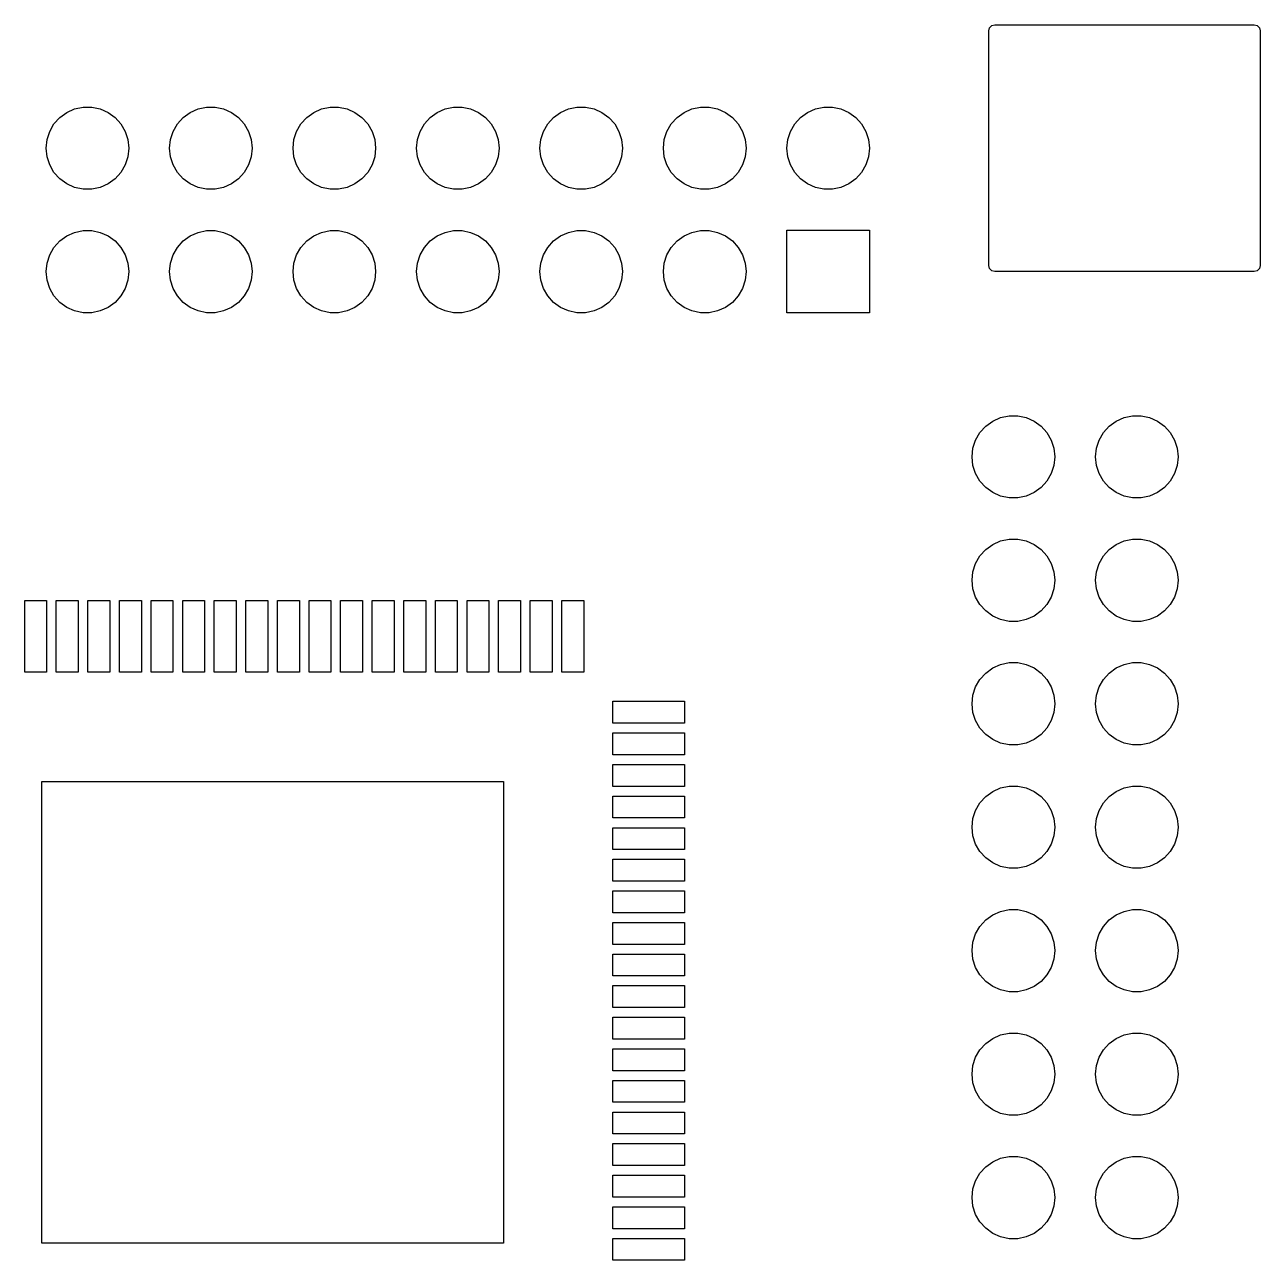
# Model space of a CAD drawing. Extents: x 6.5 to 8.1, y -3.85 to -2.25.
# Drawn here: x 7.099 to 8.1, y -3.251 to -2.25 of the extents above; entities that cross this region are included whole.
import ezdxf

# ---------------------------------------------------------------- set-up
doc = ezdxf.new("R2010")
doc.units = 0
doc.header["$MEASUREMENT"] = 0
doc.layers.add('BLACK', color=7, linetype='CONTINUOUS')

msp = doc.modelspace()

# ---------------------------------------------------------------- linework, layer by layer
at = {"layer": 'BLACK', "linetype": 'CONTINUOUS'}
for p, q in [((7.88065, -2.25244), (7.88244, -2.25065)), ((7.88244, -2.25065), (7.88488, -2.25)), ((7.88488, -2.25), (8.09512, -2.25)), ((8.09512, -2.25), (8.09756, -2.25065)), ((8.09756, -2.25065), (8.09935, -2.25244)), ((7.88, -2.25488), (7.88065, -2.25244)), ((7.88, -2.44512), (7.88, -2.25488)), ((8.09935, -2.25244), (8.1, -2.25488)), ((8.1, -2.25488), (8.1, -2.44512)), ((7.12761, -2.32513), (7.13327, -2.32102)), ((7.13327, -2.32102), (7.13966, -2.31817)), ((7.13966, -2.31817), (7.1465, -2.31672)), ((7.1465, -2.31672), (7.1535, -2.31672)), ((7.1535, -2.31672), (7.16034, -2.31817)), ((7.16034, -2.31817), (7.16673, -2.32102)), ((7.16673, -2.32102), (7.17239, -2.32513)), ((7.22761, -2.32513), (7.23327, -2.32102)), ((7.23327, -2.32102), (7.23966, -2.31817)), ((7.23966, -2.31817), (7.2465, -2.31672)), ((7.2465, -2.31672), (7.2535, -2.31672)), ((7.2535, -2.31672), (7.26034, -2.31817)), ((7.26034, -2.31817), (7.26673, -2.32102)), ((7.26673, -2.32102), (7.27239, -2.32513)), ((7.32761, -2.32513), (7.33327, -2.32102)), ((7.33327, -2.32102), (7.33966, -2.31817)), ((7.33966, -2.31817), (7.3465, -2.31672)), ((7.3465, -2.31672), (7.3535, -2.31672)), ((7.3535, -2.31672), (7.36034, -2.31817)), ((7.36034, -2.31817), (7.36673, -2.32102)), ((7.36673, -2.32102), (7.37239, -2.32513)), ((7.42761, -2.32513), (7.43327, -2.32102)), ((7.43327, -2.32102), (7.43966, -2.31817)), ((7.43966, -2.31817), (7.4465, -2.31672)), ((7.4465, -2.31672), (7.4535, -2.31672)), ((7.4535, -2.31672), (7.46034, -2.31817)), ((7.46034, -2.31817), (7.46673, -2.32102)), ((7.46673, -2.32102), (7.47239, -2.32513)), ((7.52761, -2.32513), (7.53327, -2.32102)), ((7.53327, -2.32102), (7.53966, -2.31817)), ((7.53966, -2.31817), (7.5465, -2.31672)), ((7.5465, -2.31672), (7.5535, -2.31672)), ((7.5535, -2.31672), (7.56034, -2.31817)), ((7.56034, -2.31817), (7.56673, -2.32102)), ((7.56673, -2.32102), (7.57239, -2.32513)), ((7.62761, -2.32513), (7.63327, -2.32102)), ((7.63327, -2.32102), (7.63966, -2.31817)), ((7.63966, -2.31817), (7.6465, -2.31672)), ((7.6465, -2.31672), (7.6535, -2.31672)), ((7.6535, -2.31672), (7.66034, -2.31817)), ((7.66034, -2.31817), (7.66673, -2.32102)), ((7.66673, -2.32102), (7.67239, -2.32513)), ((7.72761, -2.32513), (7.73327, -2.32102)), ((7.73327, -2.32102), (7.73966, -2.31817)), ((7.73966, -2.31817), (7.7465, -2.31672)), ((7.7465, -2.31672), (7.7535, -2.31672)), ((7.7535, -2.31672), (7.76034, -2.31817)), ((7.76034, -2.31817), (7.76673, -2.32102)), ((7.76673, -2.32102), (7.77239, -2.32513)), ((7.11943, -2.33639), (7.12293, -2.33033)), ((7.12293, -2.33033), (7.12761, -2.32513)), ((7.17239, -2.32513), (7.17707, -2.33033)), ((7.17707, -2.33033), (7.18057, -2.33639)), ((7.21943, -2.33639), (7.22293, -2.33033)), ((7.22293, -2.33033), (7.22761, -2.32513)), ((7.27239, -2.32513), (7.27707, -2.33033)), ((7.27707, -2.33033), (7.28057, -2.33639)), ((7.31943, -2.33639), (7.32293, -2.33033)), ((7.32293, -2.33033), (7.32761, -2.32513)), ((7.37239, -2.32513), (7.37707, -2.33033)), ((7.37707, -2.33033), (7.38057, -2.33639)), ((7.41943, -2.33639), (7.42293, -2.33033)), ((7.42293, -2.33033), (7.42761, -2.32513)), ((7.47239, -2.32513), (7.47707, -2.33033)), ((7.47707, -2.33033), (7.48057, -2.33639)), ((7.51943, -2.33639), (7.52293, -2.33033)), ((7.52293, -2.33033), (7.52761, -2.32513)), ((7.57239, -2.32513), (7.57707, -2.33033)), ((7.57707, -2.33033), (7.58057, -2.33639)), ((7.61943, -2.33639), (7.62293, -2.33033)), ((7.62293, -2.33033), (7.62761, -2.32513)), ((7.67239, -2.32513), (7.67707, -2.33033)), ((7.67707, -2.33033), (7.68057, -2.33639)), ((7.71943, -2.33639), (7.72293, -2.33033)), ((7.72293, -2.33033), (7.72761, -2.32513)), ((7.77239, -2.32513), (7.77707, -2.33033)), ((7.77707, -2.33033), (7.78057, -2.33639)), ((7.11727, -2.34304), (7.11943, -2.33639)), ((7.18057, -2.33639), (7.18273, -2.34304)), ((7.21727, -2.34304), (7.21943, -2.33639)), ((7.28057, -2.33639), (7.28273, -2.34304)), ((7.31727, -2.34304), (7.31943, -2.33639)), ((7.38057, -2.33639), (7.38273, -2.34304)), ((7.41727, -2.34304), (7.41943, -2.33639)), ((7.48057, -2.33639), (7.48273, -2.34304)), ((7.51727, -2.34304), (7.51943, -2.33639)), ((7.58057, -2.33639), (7.58273, -2.34304)), ((7.61727, -2.34304), (7.61943, -2.33639)), ((7.68057, -2.33639), (7.68273, -2.34304)), ((7.71727, -2.34304), (7.71943, -2.33639)), ((7.78057, -2.33639), (7.78273, -2.34304)), ((7.11654, -2.35), (7.11727, -2.34304)), ((7.11727, -2.35696), (7.11654, -2.35)), ((7.18273, -2.34304), (7.18346, -2.35)), ((7.18346, -2.35), (7.18273, -2.35696)), ((7.21654, -2.35), (7.21727, -2.34304)), ((7.21727, -2.35696), (7.21654, -2.35)), ((7.28273, -2.34304), (7.28346, -2.35)), ((7.28346, -2.35), (7.28273, -2.35696)), ((7.31654, -2.35), (7.31727, -2.34304)), ((7.31727, -2.35696), (7.31654, -2.35)), ((7.38273, -2.34304), (7.38346, -2.35)), ((7.38346, -2.35), (7.38273, -2.35696)), ((7.41654, -2.35), (7.41727, -2.34304)), ((7.41727, -2.35696), (7.41654, -2.35)), ((7.48273, -2.34304), (7.48346, -2.35)), ((7.48346, -2.35), (7.48273, -2.35696)), ((7.51654, -2.35), (7.51727, -2.34304)), ((7.51727, -2.35696), (7.51654, -2.35)), ((7.58273, -2.34304), (7.58346, -2.35)), ((7.58346, -2.35), (7.58273, -2.35696)), ((7.61654, -2.35), (7.61727, -2.34304)), ((7.61727, -2.35696), (7.61654, -2.35)), ((7.68273, -2.34304), (7.68346, -2.35)), ((7.68346, -2.35), (7.68273, -2.35696)), ((7.71654, -2.35), (7.71727, -2.34304)), ((7.71727, -2.35696), (7.71654, -2.35)), ((7.78273, -2.34304), (7.78346, -2.35)), ((7.78346, -2.35), (7.78273, -2.35696)), ((7.11943, -2.36361), (7.11727, -2.35696)), ((7.18273, -2.35696), (7.18057, -2.36361)), ((7.21943, -2.36361), (7.21727, -2.35696)), ((7.28273, -2.35696), (7.28057, -2.36361)), ((7.31943, -2.36361), (7.31727, -2.35696)), ((7.38273, -2.35696), (7.38057, -2.36361)), ((7.41943, -2.36361), (7.41727, -2.35696)), ((7.48273, -2.35696), (7.48057, -2.36361)), ((7.51943, -2.36361), (7.51727, -2.35696)), ((7.58273, -2.35696), (7.58057, -2.36361)), ((7.61943, -2.36361), (7.61727, -2.35696)), ((7.68273, -2.35696), (7.68057, -2.36361)), ((7.71943, -2.36361), (7.71727, -2.35696)), ((7.78273, -2.35696), (7.78057, -2.36361)), ((7.12293, -2.36967), (7.11943, -2.36361)), ((7.12761, -2.37487), (7.12293, -2.36967)), ((7.17707, -2.36967), (7.17239, -2.37487)), ((7.18057, -2.36361), (7.17707, -2.36967)), ((7.22293, -2.36967), (7.21943, -2.36361)), ((7.22761, -2.37487), (7.22293, -2.36967)), ((7.27707, -2.36967), (7.27239, -2.37487)), ((7.28057, -2.36361), (7.27707, -2.36967)), ((7.32293, -2.36967), (7.31943, -2.36361)), ((7.32761, -2.37487), (7.32293, -2.36967)), ((7.37707, -2.36967), (7.37239, -2.37487)), ((7.38057, -2.36361), (7.37707, -2.36967)), ((7.42293, -2.36967), (7.41943, -2.36361)), ((7.42761, -2.37487), (7.42293, -2.36967)), ((7.47707, -2.36967), (7.47239, -2.37487)), ((7.48057, -2.36361), (7.47707, -2.36967)), ((7.52293, -2.36967), (7.51943, -2.36361)), ((7.52761, -2.37487), (7.52293, -2.36967)), ((7.57707, -2.36967), (7.57239, -2.37487)), ((7.58057, -2.36361), (7.57707, -2.36967)), ((7.62293, -2.36967), (7.61943, -2.36361)), ((7.62761, -2.37487), (7.62293, -2.36967)), ((7.67707, -2.36967), (7.67239, -2.37487)), ((7.68057, -2.36361), (7.67707, -2.36967)), ((7.72293, -2.36967), (7.71943, -2.36361)), ((7.72761, -2.37487), (7.72293, -2.36967)), ((7.77707, -2.36967), (7.77239, -2.37487)), ((7.78057, -2.36361), (7.77707, -2.36967)), ((7.13327, -2.37898), (7.12761, -2.37487)), ((7.13966, -2.38183), (7.13327, -2.37898)), ((7.1465, -2.38328), (7.13966, -2.38183)), ((7.16034, -2.38183), (7.1535, -2.38328)), ((7.16673, -2.37898), (7.16034, -2.38183)), ((7.17239, -2.37487), (7.16673, -2.37898)), ((7.23327, -2.37898), (7.22761, -2.37487)), ((7.23966, -2.38183), (7.23327, -2.37898)), ((7.2465, -2.38328), (7.23966, -2.38183)), ((7.26034, -2.38183), (7.2535, -2.38328)), ((7.26673, -2.37898), (7.26034, -2.38183)), ((7.27239, -2.37487), (7.26673, -2.37898)), ((7.33327, -2.37898), (7.32761, -2.37487)), ((7.33966, -2.38183), (7.33327, -2.37898)), ((7.3465, -2.38328), (7.33966, -2.38183)), ((7.36034, -2.38183), (7.3535, -2.38328)), ((7.36673, -2.37898), (7.36034, -2.38183)), ((7.37239, -2.37487), (7.36673, -2.37898)), ((7.43327, -2.37898), (7.42761, -2.37487)), ((7.43966, -2.38183), (7.43327, -2.37898)), ((7.4465, -2.38328), (7.43966, -2.38183)), ((7.46034, -2.38183), (7.4535, -2.38328)), ((7.46673, -2.37898), (7.46034, -2.38183)), ((7.47239, -2.37487), (7.46673, -2.37898)), ((7.53327, -2.37898), (7.52761, -2.37487)), ((7.53966, -2.38183), (7.53327, -2.37898)), ((7.5465, -2.38328), (7.53966, -2.38183)), ((7.56034, -2.38183), (7.5535, -2.38328)), ((7.56673, -2.37898), (7.56034, -2.38183)), ((7.57239, -2.37487), (7.56673, -2.37898)), ((7.63327, -2.37898), (7.62761, -2.37487)), ((7.63966, -2.38183), (7.63327, -2.37898)), ((7.6465, -2.38328), (7.63966, -2.38183)), ((7.66034, -2.38183), (7.6535, -2.38328)), ((7.66673, -2.37898), (7.66034, -2.38183)), ((7.67239, -2.37487), (7.66673, -2.37898)), ((7.73327, -2.37898), (7.72761, -2.37487)), ((7.73966, -2.38183), (7.73327, -2.37898)), ((7.7465, -2.38328), (7.73966, -2.38183)), ((7.76034, -2.38183), (7.7535, -2.38328)), ((7.76673, -2.37898), (7.76034, -2.38183)), ((7.77239, -2.37487), (7.76673, -2.37898)), ((7.1535, -2.38328), (7.1465, -2.38328)), ((7.2535, -2.38328), (7.2465, -2.38328)), ((7.3535, -2.38328), (7.3465, -2.38328)), ((7.4535, -2.38328), (7.4465, -2.38328)), ((7.5535, -2.38328), (7.5465, -2.38328)), ((7.6535, -2.38328), (7.6465, -2.38328)), ((7.7535, -2.38328), (7.7465, -2.38328)), ((7.12761, -2.42513), (7.13327, -2.42102)), ((7.13327, -2.42102), (7.13966, -2.41817)), ((7.13966, -2.41817), (7.1465, -2.41672)), ((7.1465, -2.41672), (7.1535, -2.41672)), ((7.1535, -2.41672), (7.16034, -2.41817)), ((7.16034, -2.41817), (7.16673, -2.42102)), ((7.16673, -2.42102), (7.17239, -2.42513)), ((7.22761, -2.42513), (7.23327, -2.42102)), ((7.23327, -2.42102), (7.23966, -2.41817)), ((7.23966, -2.41817), (7.2465, -2.41672)), ((7.2465, -2.41672), (7.2535, -2.41672)), ((7.2535, -2.41672), (7.26034, -2.41817)), ((7.26034, -2.41817), (7.26673, -2.42102)), ((7.26673, -2.42102), (7.27239, -2.42513)), ((7.32761, -2.42513), (7.33327, -2.42102)), ((7.33327, -2.42102), (7.33966, -2.41817)), ((7.33966, -2.41817), (7.3465, -2.41672)), ((7.3465, -2.41672), (7.3535, -2.41672)), ((7.3535, -2.41672), (7.36034, -2.41817)), ((7.36034, -2.41817), (7.36673, -2.42102)), ((7.36673, -2.42102), (7.37239, -2.42513)), ((7.42761, -2.42513), (7.43327, -2.42102)), ((7.43327, -2.42102), (7.43966, -2.41817)), ((7.43966, -2.41817), (7.4465, -2.41672)), ((7.4465, -2.41672), (7.4535, -2.41672)), ((7.4535, -2.41672), (7.46034, -2.41817)), ((7.46034, -2.41817), (7.46673, -2.42102)), ((7.46673, -2.42102), (7.47239, -2.42513)), ((7.52761, -2.42513), (7.53327, -2.42102)), ((7.53327, -2.42102), (7.53966, -2.41817)), ((7.53966, -2.41817), (7.5465, -2.41672)), ((7.5465, -2.41672), (7.5535, -2.41672)), ((7.5535, -2.41672), (7.56034, -2.41817)), ((7.56034, -2.41817), (7.56673, -2.42102)), ((7.56673, -2.42102), (7.57239, -2.42513)), ((7.62761, -2.42513), (7.63327, -2.42102)), ((7.63327, -2.42102), (7.63966, -2.41817)), ((7.63966, -2.41817), (7.6465, -2.41672)), ((7.6465, -2.41672), (7.6535, -2.41672)), ((7.6535, -2.41672), (7.66034, -2.41817)), ((7.66034, -2.41817), (7.66673, -2.42102)), ((7.66673, -2.42102), (7.67239, -2.42513)), ((7.71654, -2.48346), (7.71654, -2.41654)), ((7.71654, -2.41654), (7.78346, -2.41654)), ((7.78346, -2.41654), (7.78346, -2.48346)), ((7.11943, -2.43639), (7.12293, -2.43033)), ((7.12293, -2.43033), (7.12761, -2.42513)), ((7.17239, -2.42513), (7.17707, -2.43033)), ((7.17707, -2.43033), (7.18057, -2.43639)), ((7.21943, -2.43639), (7.22293, -2.43033)), ((7.22293, -2.43033), (7.22761, -2.42513)), ((7.27239, -2.42513), (7.27707, -2.43033)), ((7.27707, -2.43033), (7.28057, -2.43639)), ((7.31943, -2.43639), (7.32293, -2.43033)), ((7.32293, -2.43033), (7.32761, -2.42513)), ((7.37239, -2.42513), (7.37707, -2.43033)), ((7.37707, -2.43033), (7.38057, -2.43639)), ((7.41943, -2.43639), (7.42293, -2.43033)), ((7.42293, -2.43033), (7.42761, -2.42513)), ((7.47239, -2.42513), (7.47707, -2.43033)), ((7.47707, -2.43033), (7.48057, -2.43639)), ((7.51943, -2.43639), (7.52293, -2.43033)), ((7.52293, -2.43033), (7.52761, -2.42513)), ((7.57239, -2.42513), (7.57707, -2.43033)), ((7.57707, -2.43033), (7.58057, -2.43639)), ((7.61943, -2.43639), (7.62293, -2.43033)), ((7.62293, -2.43033), (7.62761, -2.42513)), ((7.67239, -2.42513), (7.67707, -2.43033)), ((7.67707, -2.43033), (7.68057, -2.43639)), ((7.11727, -2.44304), (7.11943, -2.43639)), ((7.18057, -2.43639), (7.18273, -2.44304)), ((7.21727, -2.44304), (7.21943, -2.43639)), ((7.28057, -2.43639), (7.28273, -2.44304)), ((7.31727, -2.44304), (7.31943, -2.43639)), ((7.38057, -2.43639), (7.38273, -2.44304)), ((7.41727, -2.44304), (7.41943, -2.43639)), ((7.48057, -2.43639), (7.48273, -2.44304)), ((7.51727, -2.44304), (7.51943, -2.43639)), ((7.58057, -2.43639), (7.58273, -2.44304)), ((7.61727, -2.44304), (7.61943, -2.43639)), ((7.68057, -2.43639), (7.68273, -2.44304)), ((7.11654, -2.45), (7.11727, -2.44304)), ((7.11727, -2.45696), (7.11654, -2.45)), ((7.18273, -2.44304), (7.18346, -2.45)), ((7.18346, -2.45), (7.18273, -2.45696)), ((7.21654, -2.45), (7.21727, -2.44304)), ((7.21727, -2.45696), (7.21654, -2.45)), ((7.28273, -2.44304), (7.28346, -2.45)), ((7.28346, -2.45), (7.28273, -2.45696)), ((7.31654, -2.45), (7.31727, -2.44304)), ((7.31727, -2.45696), (7.31654, -2.45)), ((7.38273, -2.44304), (7.38346, -2.45)), ((7.38346, -2.45), (7.38273, -2.45696)), ((7.41654, -2.45), (7.41727, -2.44304)), ((7.41727, -2.45696), (7.41654, -2.45)), ((7.48273, -2.44304), (7.48346, -2.45)), ((7.48346, -2.45), (7.48273, -2.45696)), ((7.51654, -2.45), (7.51727, -2.44304)), ((7.51727, -2.45696), (7.51654, -2.45)), ((7.58273, -2.44304), (7.58346, -2.45)), ((7.58346, -2.45), (7.58273, -2.45696)), ((7.61654, -2.45), (7.61727, -2.44304)), ((7.61727, -2.45696), (7.61654, -2.45)), ((7.68273, -2.44304), (7.68346, -2.45)), ((7.68346, -2.45), (7.68273, -2.45696)), ((7.88065, -2.44756), (7.88, -2.44512)), ((7.88244, -2.44935), (7.88065, -2.44756)), ((7.88488, -2.45), (7.88244, -2.44935)), ((8.09512, -2.45), (7.88488, -2.45)), ((8.09756, -2.44935), (8.09512, -2.45)), ((8.09935, -2.44756), (8.09756, -2.44935)), ((8.1, -2.44512), (8.09935, -2.44756)), ((7.11943, -2.46361), (7.11727, -2.45696)), ((7.18273, -2.45696), (7.18057, -2.46361)), ((7.21943, -2.46361), (7.21727, -2.45696)), ((7.28273, -2.45696), (7.28057, -2.46361)), ((7.31943, -2.46361), (7.31727, -2.45696)), ((7.38273, -2.45696), (7.38057, -2.46361)), ((7.41943, -2.46361), (7.41727, -2.45696)), ((7.48273, -2.45696), (7.48057, -2.46361)), ((7.51943, -2.46361), (7.51727, -2.45696)), ((7.58273, -2.45696), (7.58057, -2.46361)), ((7.61943, -2.46361), (7.61727, -2.45696)), ((7.68273, -2.45696), (7.68057, -2.46361)), ((7.12293, -2.46967), (7.11943, -2.46361)), ((7.12761, -2.47487), (7.12293, -2.46967)), ((7.17707, -2.46967), (7.17239, -2.47487)), ((7.18057, -2.46361), (7.17707, -2.46967)), ((7.22293, -2.46967), (7.21943, -2.46361)), ((7.22761, -2.47487), (7.22293, -2.46967)), ((7.27707, -2.46967), (7.27239, -2.47487)), ((7.28057, -2.46361), (7.27707, -2.46967)), ((7.32293, -2.46967), (7.31943, -2.46361)), ((7.32761, -2.47487), (7.32293, -2.46967)), ((7.37707, -2.46967), (7.37239, -2.47487)), ((7.38057, -2.46361), (7.37707, -2.46967)), ((7.42293, -2.46967), (7.41943, -2.46361)), ((7.42761, -2.47487), (7.42293, -2.46967)), ((7.47707, -2.46967), (7.47239, -2.47487)), ((7.48057, -2.46361), (7.47707, -2.46967)), ((7.52293, -2.46967), (7.51943, -2.46361)), ((7.52761, -2.47487), (7.52293, -2.46967)), ((7.57707, -2.46967), (7.57239, -2.47487)), ((7.58057, -2.46361), (7.57707, -2.46967)), ((7.62293, -2.46967), (7.61943, -2.46361)), ((7.62761, -2.47487), (7.62293, -2.46967)), ((7.67707, -2.46967), (7.67239, -2.47487)), ((7.68057, -2.46361), (7.67707, -2.46967)), ((7.13327, -2.47898), (7.12761, -2.47487)), ((7.13966, -2.48183), (7.13327, -2.47898)), ((7.1465, -2.48328), (7.13966, -2.48183)), ((7.16034, -2.48183), (7.1535, -2.48328)), ((7.16673, -2.47898), (7.16034, -2.48183)), ((7.17239, -2.47487), (7.16673, -2.47898)), ((7.23327, -2.47898), (7.22761, -2.47487)), ((7.23966, -2.48183), (7.23327, -2.47898)), ((7.2465, -2.48328), (7.23966, -2.48183)), ((7.26034, -2.48183), (7.2535, -2.48328)), ((7.26673, -2.47898), (7.26034, -2.48183)), ((7.27239, -2.47487), (7.26673, -2.47898)), ((7.33327, -2.47898), (7.32761, -2.47487)), ((7.33966, -2.48183), (7.33327, -2.47898)), ((7.3465, -2.48328), (7.33966, -2.48183)), ((7.36034, -2.48183), (7.3535, -2.48328)), ((7.36673, -2.47898), (7.36034, -2.48183)), ((7.37239, -2.47487), (7.36673, -2.47898)), ((7.43327, -2.47898), (7.42761, -2.47487)), ((7.43966, -2.48183), (7.43327, -2.47898)), ((7.4465, -2.48328), (7.43966, -2.48183)), ((7.46034, -2.48183), (7.4535, -2.48328)), ((7.46673, -2.47898), (7.46034, -2.48183)), ((7.47239, -2.47487), (7.46673, -2.47898)), ((7.53327, -2.47898), (7.52761, -2.47487)), ((7.53966, -2.48183), (7.53327, -2.47898)), ((7.5465, -2.48328), (7.53966, -2.48183)), ((7.56034, -2.48183), (7.5535, -2.48328)), ((7.56673, -2.47898), (7.56034, -2.48183)), ((7.57239, -2.47487), (7.56673, -2.47898)), ((7.63327, -2.47898), (7.62761, -2.47487)), ((7.63966, -2.48183), (7.63327, -2.47898)), ((7.6465, -2.48328), (7.63966, -2.48183)), ((7.66034, -2.48183), (7.6535, -2.48328)), ((7.66673, -2.47898), (7.66034, -2.48183)), ((7.67239, -2.47487), (7.66673, -2.47898)), ((7.1535, -2.48328), (7.1465, -2.48328)), ((7.2535, -2.48328), (7.2465, -2.48328)), ((7.3535, -2.48328), (7.3465, -2.48328)), ((7.4535, -2.48328), (7.4465, -2.48328)), ((7.5535, -2.48328), (7.5465, -2.48328)), ((7.6535, -2.48328), (7.6465, -2.48328)), ((7.78346, -2.48346), (7.71654, -2.48346)), ((7.87761, -2.57513), (7.88327, -2.57102)), ((7.88327, -2.57102), (7.88966, -2.56817)), ((7.88966, -2.56817), (7.8965, -2.56672)), ((7.8965, -2.56672), (7.9035, -2.56672)), ((7.9035, -2.56672), (7.91034, -2.56817)), ((7.91034, -2.56817), (7.91673, -2.57102)), ((7.91673, -2.57102), (7.92239, -2.57513)), ((7.97761, -2.57513), (7.98327, -2.57102)), ((7.98327, -2.57102), (7.98966, -2.56817)), ((7.98966, -2.56817), (7.9965, -2.56672)), ((7.9965, -2.56672), (8.0035, -2.56672)), ((8.0035, -2.56672), (8.01034, -2.56817)), ((8.01034, -2.56817), (8.01673, -2.57102)), ((8.01673, -2.57102), (8.02239, -2.57513)), ((7.86943, -2.58639), (7.87293, -2.58033)), ((7.87293, -2.58033), (7.87761, -2.57513)), ((7.92239, -2.57513), (7.92707, -2.58033)), ((7.92707, -2.58033), (7.93057, -2.58639)), ((7.96943, -2.58639), (7.97293, -2.58033)), ((7.97293, -2.58033), (7.97761, -2.57513)), ((8.02239, -2.57513), (8.02707, -2.58033)), ((8.02707, -2.58033), (8.03057, -2.58639)), ((7.86727, -2.59304), (7.86943, -2.58639)), ((7.93057, -2.58639), (7.93273, -2.59304)), ((7.96727, -2.59304), (7.96943, -2.58639)), ((8.03057, -2.58639), (8.03273, -2.59304)), ((7.86654, -2.6), (7.86727, -2.59304)), ((7.86727, -2.60696), (7.86654, -2.6)), ((7.93273, -2.59304), (7.93346, -2.6)), ((7.93346, -2.6), (7.93273, -2.60696)), ((7.96654, -2.6), (7.96727, -2.59304)), ((7.96727, -2.60696), (7.96654, -2.6)), ((8.03273, -2.59304), (8.03346, -2.6)), ((8.03346, -2.6), (8.03273, -2.60696)), ((7.86943, -2.61361), (7.86727, -2.60696)), ((7.93273, -2.60696), (7.93057, -2.61361)), ((7.96943, -2.61361), (7.96727, -2.60696)), ((8.03273, -2.60696), (8.03057, -2.61361)), ((7.87293, -2.61967), (7.86943, -2.61361)), ((7.87761, -2.62487), (7.87293, -2.61967)), ((7.92707, -2.61967), (7.92239, -2.62487)), ((7.93057, -2.61361), (7.92707, -2.61967)), ((7.97293, -2.61967), (7.96943, -2.61361)), ((7.97761, -2.62487), (7.97293, -2.61967)), ((8.02707, -2.61967), (8.02239, -2.62487)), ((8.03057, -2.61361), (8.02707, -2.61967)), ((7.88327, -2.62898), (7.87761, -2.62487)), ((7.88966, -2.63183), (7.88327, -2.62898)), ((7.8965, -2.63328), (7.88966, -2.63183)), ((7.91034, -2.63183), (7.9035, -2.63328)), ((7.91673, -2.62898), (7.91034, -2.63183)), ((7.92239, -2.62487), (7.91673, -2.62898)), ((7.98327, -2.62898), (7.97761, -2.62487)), ((7.98966, -2.63183), (7.98327, -2.62898)), ((7.9965, -2.63328), (7.98966, -2.63183)), ((8.01034, -2.63183), (8.0035, -2.63328)), ((8.01673, -2.62898), (8.01034, -2.63183)), ((8.02239, -2.62487), (8.01673, -2.62898)), ((7.9035, -2.63328), (7.8965, -2.63328)), ((8.0035, -2.63328), (7.9965, -2.63328)), ((7.87761, -2.67513), (7.88327, -2.67102)), ((7.88327, -2.67102), (7.88966, -2.66817)), ((7.88966, -2.66817), (7.8965, -2.66672)), ((7.8965, -2.66672), (7.9035, -2.66672)), ((7.9035, -2.66672), (7.91034, -2.66817)), ((7.91034, -2.66817), (7.91673, -2.67102)), ((7.91673, -2.67102), (7.92239, -2.67513)), ((7.97761, -2.67513), (7.98327, -2.67102)), ((7.98327, -2.67102), (7.98966, -2.66817)), ((7.98966, -2.66817), (7.9965, -2.66672)), ((7.9965, -2.66672), (8.0035, -2.66672)), ((8.0035, -2.66672), (8.01034, -2.66817)), ((8.01034, -2.66817), (8.01673, -2.67102)), ((8.01673, -2.67102), (8.02239, -2.67513)), ((7.86943, -2.68639), (7.87293, -2.68033)), ((7.87293, -2.68033), (7.87761, -2.67513)), ((7.92239, -2.67513), (7.92707, -2.68033)), ((7.92707, -2.68033), (7.93057, -2.68639)), ((7.96943, -2.68639), (7.97293, -2.68033)), ((7.97293, -2.68033), (7.97761, -2.67513)), ((8.02239, -2.67513), (8.02707, -2.68033)), ((8.02707, -2.68033), (8.03057, -2.68639)), ((7.86727, -2.69304), (7.86943, -2.68639)), ((7.93057, -2.68639), (7.93273, -2.69304)), ((7.96727, -2.69304), (7.96943, -2.68639)), ((8.03057, -2.68639), (8.03273, -2.69304)), ((7.86654, -2.7), (7.86727, -2.69304)), ((7.86727, -2.70696), (7.86654, -2.7)), ((7.93273, -2.69304), (7.93346, -2.7)), ((7.93346, -2.7), (7.93273, -2.70696)), ((7.96654, -2.7), (7.96727, -2.69304)), ((7.96727, -2.70696), (7.96654, -2.7)), ((8.03273, -2.69304), (8.03346, -2.7)), ((8.03346, -2.7), (8.03273, -2.70696)), ((7.86943, -2.71361), (7.86727, -2.70696)), ((7.93273, -2.70696), (7.93057, -2.71361)), ((7.96943, -2.71361), (7.96727, -2.70696)), ((8.03273, -2.70696), (8.03057, -2.71361)), ((7.09921, -2.77439), (7.09921, -2.71632)), ((7.09921, -2.71632), (7.11693, -2.71632)), ((7.11693, -2.71632), (7.11693, -2.77439)), ((7.1248, -2.77439), (7.1248, -2.71632)), ((7.1248, -2.71632), (7.14252, -2.71632)), ((7.14252, -2.71632), (7.14252, -2.77439)), ((7.15039, -2.77439), (7.15039, -2.71632)), ((7.15039, -2.71632), (7.16811, -2.71632)), ((7.16811, -2.71632), (7.16811, -2.77439)), ((7.17598, -2.77439), (7.17598, -2.71632)), ((7.17598, -2.71632), (7.1937, -2.71632)), ((7.1937, -2.71632), (7.1937, -2.77439)), ((7.20157, -2.77439), (7.20157, -2.71632)), ((7.20157, -2.71632), (7.21929, -2.71632)), ((7.21929, -2.71632), (7.21929, -2.77439)), ((7.22717, -2.77439), (7.22717, -2.71632)), ((7.22717, -2.71632), (7.24488, -2.71632)), ((7.24488, -2.71632), (7.24488, -2.77439)), ((7.25276, -2.77439), (7.25276, -2.71632)), ((7.25276, -2.71632), (7.27047, -2.71632)), ((7.27047, -2.71632), (7.27047, -2.77439)), ((7.27835, -2.77439), (7.27835, -2.71632)), ((7.27835, -2.71632), (7.29606, -2.71632)), ((7.29606, -2.71632), (7.29606, -2.77439)), ((7.30394, -2.77439), (7.30394, -2.71632)), ((7.30394, -2.71632), (7.32165, -2.71632)), ((7.32165, -2.71632), (7.32165, -2.77439)), ((7.32953, -2.77439), (7.32953, -2.71632)), ((7.32953, -2.71632), (7.34724, -2.71632)), ((7.34724, -2.71632), (7.34724, -2.77439)), ((7.35512, -2.77439), (7.35512, -2.71632)), ((7.35512, -2.71632), (7.37283, -2.71632)), ((7.37283, -2.71632), (7.37283, -2.77439)), ((7.38071, -2.77439), (7.38071, -2.71632)), ((7.38071, -2.71632), (7.39843, -2.71632)), ((7.39843, -2.71632), (7.39843, -2.77439)), ((7.4063, -2.77439), (7.4063, -2.71632)), ((7.4063, -2.71632), (7.42402, -2.71632)), ((7.42402, -2.71632), (7.42402, -2.77439)), ((7.43189, -2.77439), (7.43189, -2.71632)), ((7.43189, -2.71632), (7.44961, -2.71632)), ((7.44961, -2.71632), (7.44961, -2.77439)), ((7.45748, -2.77439), (7.45748, -2.71632)), ((7.45748, -2.71632), (7.4752, -2.71632)), ((7.4752, -2.71632), (7.4752, -2.77439)), ((7.48307, -2.77439), (7.48307, -2.71632)), ((7.48307, -2.71632), (7.50079, -2.71632)), ((7.50079, -2.71632), (7.50079, -2.77439)), ((7.50866, -2.77439), (7.50866, -2.71632)), ((7.50866, -2.71632), (7.52638, -2.71632)), ((7.52638, -2.71632), (7.52638, -2.77439)), ((7.53425, -2.77439), (7.53425, -2.71632)), ((7.53425, -2.71632), (7.55197, -2.71632)), ((7.55197, -2.71632), (7.55197, -2.77439)), ((7.87293, -2.71967), (7.86943, -2.71361)), ((7.87761, -2.72487), (7.87293, -2.71967)), ((7.92707, -2.71967), (7.92239, -2.72487)), ((7.93057, -2.71361), (7.92707, -2.71967)), ((7.97293, -2.71967), (7.96943, -2.71361)), ((7.97761, -2.72487), (7.97293, -2.71967)), ((8.02707, -2.71967), (8.02239, -2.72487)), ((8.03057, -2.71361), (8.02707, -2.71967)), ((7.88327, -2.72898), (7.87761, -2.72487)), ((7.88966, -2.73183), (7.88327, -2.72898)), ((7.8965, -2.73328), (7.88966, -2.73183)), ((7.91034, -2.73183), (7.9035, -2.73328)), ((7.91673, -2.72898), (7.91034, -2.73183)), ((7.92239, -2.72487), (7.91673, -2.72898)), ((7.98327, -2.72898), (7.97761, -2.72487)), ((7.98966, -2.73183), (7.98327, -2.72898)), ((7.9965, -2.73328), (7.98966, -2.73183)), ((8.01034, -2.73183), (8.0035, -2.73328)), ((8.01673, -2.72898), (8.01034, -2.73183)), ((8.02239, -2.72487), (8.01673, -2.72898)), ((7.9035, -2.73328), (7.8965, -2.73328)), ((8.0035, -2.73328), (7.9965, -2.73328)), ((7.87761, -2.77513), (7.88327, -2.77102)), ((7.88327, -2.77102), (7.88966, -2.76817)), ((7.88966, -2.76817), (7.8965, -2.76672)), ((7.8965, -2.76672), (7.9035, -2.76672)), ((7.9035, -2.76672), (7.91034, -2.76817)), ((7.91034, -2.76817), (7.91673, -2.77102)), ((7.91673, -2.77102), (7.92239, -2.77513)), ((7.97761, -2.77513), (7.98327, -2.77102)), ((7.98327, -2.77102), (7.98966, -2.76817)), ((7.98966, -2.76817), (7.9965, -2.76672)), ((7.9965, -2.76672), (8.0035, -2.76672)), ((8.0035, -2.76672), (8.01034, -2.76817)), ((8.01034, -2.76817), (8.01673, -2.77102)), ((8.01673, -2.77102), (8.02239, -2.77513)), ((7.11693, -2.77439), (7.09921, -2.77439)), ((7.14252, -2.77439), (7.1248, -2.77439)), ((7.16811, -2.77439), (7.15039, -2.77439)), ((7.1937, -2.77439), (7.17598, -2.77439)), ((7.21929, -2.77439), (7.20157, -2.77439)), ((7.24488, -2.77439), (7.22717, -2.77439)), ((7.27047, -2.77439), (7.25276, -2.77439)), ((7.29606, -2.77439), (7.27835, -2.77439)), ((7.32165, -2.77439), (7.30394, -2.77439)), ((7.34724, -2.77439), (7.32953, -2.77439)), ((7.37283, -2.77439), (7.35512, -2.77439)), ((7.39843, -2.77439), (7.38071, -2.77439)), ((7.42402, -2.77439), (7.4063, -2.77439)), ((7.44961, -2.77439), (7.43189, -2.77439)), ((7.4752, -2.77439), (7.45748, -2.77439)), ((7.50079, -2.77439), (7.48307, -2.77439)), ((7.52638, -2.77439), (7.50866, -2.77439)), ((7.55197, -2.77439), (7.53425, -2.77439)), ((7.86943, -2.78639), (7.87293, -2.78033)), ((7.87293, -2.78033), (7.87761, -2.77513)), ((7.92239, -2.77513), (7.92707, -2.78033)), ((7.92707, -2.78033), (7.93057, -2.78639)), ((7.96943, -2.78639), (7.97293, -2.78033)), ((7.97293, -2.78033), (7.97761, -2.77513)), ((8.02239, -2.77513), (8.02707, -2.78033)), ((8.02707, -2.78033), (8.03057, -2.78639)), ((7.86727, -2.79304), (7.86943, -2.78639)), ((7.93057, -2.78639), (7.93273, -2.79304)), ((7.96727, -2.79304), (7.96943, -2.78639)), ((8.03057, -2.78639), (8.03273, -2.79304)), ((7.57561, -2.81575), (7.57561, -2.79803)), ((7.57561, -2.79803), (7.63368, -2.79803)), ((7.63368, -2.79803), (7.63368, -2.81575)), ((7.86654, -2.8), (7.86727, -2.79304)), ((7.86727, -2.80696), (7.86654, -2.8)), ((7.93273, -2.79304), (7.93346, -2.8)), ((7.93346, -2.8), (7.93273, -2.80696)), ((7.96654, -2.8), (7.96727, -2.79304)), ((7.96727, -2.80696), (7.96654, -2.8)), ((8.03273, -2.79304), (8.03346, -2.8)), ((8.03346, -2.8), (8.03273, -2.80696)), ((7.86943, -2.81361), (7.86727, -2.80696)), ((7.93273, -2.80696), (7.93057, -2.81361)), ((7.96943, -2.81361), (7.96727, -2.80696)), ((8.03273, -2.80696), (8.03057, -2.81361)), ((7.63368, -2.81575), (7.57561, -2.81575)), ((7.87293, -2.81967), (7.86943, -2.81361)), ((7.87761, -2.82487), (7.87293, -2.81967)), ((7.92707, -2.81967), (7.92239, -2.82487)), ((7.93057, -2.81361), (7.92707, -2.81967)), ((7.97293, -2.81967), (7.96943, -2.81361)), ((7.97761, -2.82487), (7.97293, -2.81967)), ((8.02707, -2.81967), (8.02239, -2.82487)), ((8.03057, -2.81361), (8.02707, -2.81967)), ((7.57561, -2.84134), (7.57561, -2.82362)), ((7.57561, -2.82362), (7.63368, -2.82362)), ((7.63368, -2.82362), (7.63368, -2.84134)), ((7.88327, -2.82898), (7.87761, -2.82487)), ((7.88966, -2.83183), (7.88327, -2.82898)), ((7.8965, -2.83328), (7.88966, -2.83183)), ((7.91034, -2.83183), (7.9035, -2.83328)), ((7.91673, -2.82898), (7.91034, -2.83183)), ((7.92239, -2.82487), (7.91673, -2.82898)), ((7.98327, -2.82898), (7.97761, -2.82487)), ((7.98966, -2.83183), (7.98327, -2.82898)), ((7.9965, -2.83328), (7.98966, -2.83183)), ((8.01034, -2.83183), (8.0035, -2.83328)), ((8.01673, -2.82898), (8.01034, -2.83183)), ((8.02239, -2.82487), (8.01673, -2.82898)), ((7.63368, -2.84134), (7.57561, -2.84134)), ((7.9035, -2.83328), (7.8965, -2.83328)), ((8.0035, -2.83328), (7.9965, -2.83328)), ((7.57561, -2.86693), (7.57561, -2.84921)), ((7.57561, -2.84921), (7.63368, -2.84921)), ((7.63368, -2.84921), (7.63368, -2.86693)), ((7.11299, -3.23701), (7.11299, -2.86299)), ((7.11299, -2.86299), (7.48701, -2.86299)), ((7.48701, -2.86299), (7.48701, -3.23701)), ((7.63368, -2.86693), (7.57561, -2.86693)), ((7.87761, -2.87513), (7.88327, -2.87102)), ((7.88327, -2.87102), (7.88966, -2.86817)), ((7.88966, -2.86817), (7.8965, -2.86672)), ((7.8965, -2.86672), (7.9035, -2.86672)), ((7.9035, -2.86672), (7.91034, -2.86817)), ((7.91034, -2.86817), (7.91673, -2.87102)), ((7.91673, -2.87102), (7.92239, -2.87513)), ((7.97761, -2.87513), (7.98327, -2.87102)), ((7.98327, -2.87102), (7.98966, -2.86817)), ((7.98966, -2.86817), (7.9965, -2.86672)), ((7.9965, -2.86672), (8.0035, -2.86672)), ((8.0035, -2.86672), (8.01034, -2.86817)), ((8.01034, -2.86817), (8.01673, -2.87102)), ((8.01673, -2.87102), (8.02239, -2.87513)), ((7.57561, -2.89252), (7.57561, -2.8748)), ((7.57561, -2.8748), (7.63368, -2.8748)), ((7.63368, -2.8748), (7.63368, -2.89252)), ((7.86943, -2.88639), (7.87293, -2.88033)), ((7.87293, -2.88033), (7.87761, -2.87513)), ((7.92239, -2.87513), (7.92707, -2.88033)), ((7.92707, -2.88033), (7.93057, -2.88639)), ((7.96943, -2.88639), (7.97293, -2.88033)), ((7.97293, -2.88033), (7.97761, -2.87513)), ((8.02239, -2.87513), (8.02707, -2.88033)), ((8.02707, -2.88033), (8.03057, -2.88639)), ((7.86727, -2.89304), (7.86943, -2.88639)), ((7.93057, -2.88639), (7.93273, -2.89304)), ((7.96727, -2.89304), (7.96943, -2.88639)), ((8.03057, -2.88639), (8.03273, -2.89304)), ((7.63368, -2.89252), (7.57561, -2.89252)), ((7.57561, -2.91811), (7.57561, -2.90039)), ((7.57561, -2.90039), (7.63368, -2.90039)), ((7.63368, -2.90039), (7.63368, -2.91811)), ((7.86654, -2.9), (7.86727, -2.89304)), ((7.86727, -2.90696), (7.86654, -2.9)), ((7.93273, -2.89304), (7.93346, -2.9)), ((7.93346, -2.9), (7.93273, -2.90696)), ((7.96654, -2.9), (7.96727, -2.89304)), ((7.96727, -2.90696), (7.96654, -2.9)), ((8.03273, -2.89304), (8.03346, -2.9)), ((8.03346, -2.9), (8.03273, -2.90696)), ((7.86943, -2.91361), (7.86727, -2.90696)), ((7.93273, -2.90696), (7.93057, -2.91361)), ((7.96943, -2.91361), (7.96727, -2.90696)), ((8.03273, -2.90696), (8.03057, -2.91361)), ((7.63368, -2.91811), (7.57561, -2.91811)), ((7.87293, -2.91967), (7.86943, -2.91361)), ((7.87761, -2.92487), (7.87293, -2.91967)), ((7.92707, -2.91967), (7.92239, -2.92487)), ((7.93057, -2.91361), (7.92707, -2.91967)), ((7.97293, -2.91967), (7.96943, -2.91361)), ((7.97761, -2.92487), (7.97293, -2.91967)), ((8.02707, -2.91967), (8.02239, -2.92487)), ((8.03057, -2.91361), (8.02707, -2.91967)), ((7.57561, -2.9437), (7.57561, -2.92598)), ((7.57561, -2.92598), (7.63368, -2.92598)), ((7.63368, -2.92598), (7.63368, -2.9437)), ((7.88327, -2.92898), (7.87761, -2.92487)), ((7.88966, -2.93183), (7.88327, -2.92898)), ((7.8965, -2.93328), (7.88966, -2.93183)), ((7.91034, -2.93183), (7.9035, -2.93328)), ((7.91673, -2.92898), (7.91034, -2.93183)), ((7.92239, -2.92487), (7.91673, -2.92898)), ((7.98327, -2.92898), (7.97761, -2.92487)), ((7.98966, -2.93183), (7.98327, -2.92898)), ((7.9965, -2.93328), (7.98966, -2.93183)), ((8.01034, -2.93183), (8.0035, -2.93328)), ((8.01673, -2.92898), (8.01034, -2.93183)), ((8.02239, -2.92487), (8.01673, -2.92898)), ((7.9035, -2.93328), (7.8965, -2.93328)), ((8.0035, -2.93328), (7.9965, -2.93328)), ((7.63368, -2.9437), (7.57561, -2.9437)), ((7.57561, -2.96929), (7.57561, -2.95157)), ((7.57561, -2.95157), (7.63368, -2.95157)), ((7.63368, -2.95157), (7.63368, -2.96929)), ((7.63368, -2.96929), (7.57561, -2.96929)), ((7.87761, -2.97513), (7.88327, -2.97102)), ((7.88327, -2.97102), (7.88966, -2.96817)), ((7.88966, -2.96817), (7.8965, -2.96672)), ((7.8965, -2.96672), (7.9035, -2.96672)), ((7.9035, -2.96672), (7.91034, -2.96817)), ((7.91034, -2.96817), (7.91673, -2.97102)), ((7.91673, -2.97102), (7.92239, -2.97513)), ((7.97761, -2.97513), (7.98327, -2.97102)), ((7.98327, -2.97102), (7.98966, -2.96817)), ((7.98966, -2.96817), (7.9965, -2.96672)), ((7.9965, -2.96672), (8.0035, -2.96672)), ((8.0035, -2.96672), (8.01034, -2.96817)), ((8.01034, -2.96817), (8.01673, -2.97102)), ((8.01673, -2.97102), (8.02239, -2.97513)), ((7.57561, -2.99488), (7.57561, -2.97717)), ((7.57561, -2.97717), (7.63368, -2.97717)), ((7.63368, -2.97717), (7.63368, -2.99488)), ((7.86943, -2.98639), (7.87293, -2.98033)), ((7.87293, -2.98033), (7.87761, -2.97513)), ((7.92239, -2.97513), (7.92707, -2.98033)), ((7.92707, -2.98033), (7.93057, -2.98639)), ((7.96943, -2.98639), (7.97293, -2.98033)), ((7.97293, -2.98033), (7.97761, -2.97513)), ((8.02239, -2.97513), (8.02707, -2.98033)), ((8.02707, -2.98033), (8.03057, -2.98639)), ((7.86727, -2.99304), (7.86943, -2.98639)), ((7.93057, -2.98639), (7.93273, -2.99304)), ((7.96727, -2.99304), (7.96943, -2.98639)), ((8.03057, -2.98639), (8.03273, -2.99304)), ((7.63368, -2.99488), (7.57561, -2.99488)), ((7.86654, -3), (7.86727, -2.99304)), ((7.86727, -3.00696), (7.86654, -3)), ((7.93273, -2.99304), (7.93346, -3)), ((7.93346, -3), (7.93273, -3.00696)), ((7.96654, -3), (7.96727, -2.99304)), ((7.96727, -3.00696), (7.96654, -3)), ((8.03273, -2.99304), (8.03346, -3)), ((8.03346, -3), (8.03273, -3.00696)), ((7.57561, -3.02047), (7.57561, -3.00276)), ((7.57561, -3.00276), (7.63368, -3.00276)), ((7.63368, -3.00276), (7.63368, -3.02047)), ((7.86943, -3.01361), (7.86727, -3.00696)), ((7.93273, -3.00696), (7.93057, -3.01361)), ((7.96943, -3.01361), (7.96727, -3.00696)), ((8.03273, -3.00696), (8.03057, -3.01361)), ((7.63368, -3.02047), (7.57561, -3.02047)), ((7.87293, -3.01967), (7.86943, -3.01361)), ((7.87761, -3.02487), (7.87293, -3.01967)), ((7.92707, -3.01967), (7.92239, -3.02487)), ((7.93057, -3.01361), (7.92707, -3.01967)), ((7.97293, -3.01967), (7.96943, -3.01361)), ((7.97761, -3.02487), (7.97293, -3.01967)), ((8.02707, -3.01967), (8.02239, -3.02487)), ((8.03057, -3.01361), (8.02707, -3.01967)), ((7.57561, -3.04606), (7.57561, -3.02835)), ((7.57561, -3.02835), (7.63368, -3.02835)), ((7.63368, -3.02835), (7.63368, -3.04606)), ((7.88327, -3.02898), (7.87761, -3.02487)), ((7.88966, -3.03183), (7.88327, -3.02898)), ((7.8965, -3.03328), (7.88966, -3.03183)), ((7.91034, -3.03183), (7.9035, -3.03328)), ((7.91673, -3.02898), (7.91034, -3.03183)), ((7.92239, -3.02487), (7.91673, -3.02898)), ((7.98327, -3.02898), (7.97761, -3.02487)), ((7.98966, -3.03183), (7.98327, -3.02898)), ((7.9965, -3.03328), (7.98966, -3.03183)), ((8.01034, -3.03183), (8.0035, -3.03328)), ((8.01673, -3.02898), (8.01034, -3.03183)), ((8.02239, -3.02487), (8.01673, -3.02898)), ((7.9035, -3.03328), (7.8965, -3.03328)), ((8.0035, -3.03328), (7.9965, -3.03328)), ((7.63368, -3.04606), (7.57561, -3.04606)), ((7.57561, -3.07165), (7.57561, -3.05394)), ((7.57561, -3.05394), (7.63368, -3.05394)), ((7.63368, -3.05394), (7.63368, -3.07165)), ((7.63368, -3.07165), (7.57561, -3.07165)), ((7.87761, -3.07513), (7.88327, -3.07102)), ((7.88327, -3.07102), (7.88966, -3.06817)), ((7.88966, -3.06817), (7.8965, -3.06672)), ((7.8965, -3.06672), (7.9035, -3.06672)), ((7.9035, -3.06672), (7.91034, -3.06817)), ((7.91034, -3.06817), (7.91673, -3.07102)), ((7.91673, -3.07102), (7.92239, -3.07513)), ((7.97761, -3.07513), (7.98327, -3.07102)), ((7.98327, -3.07102), (7.98966, -3.06817)), ((7.98966, -3.06817), (7.9965, -3.06672)), ((7.9965, -3.06672), (8.0035, -3.06672)), ((8.0035, -3.06672), (8.01034, -3.06817)), ((8.01034, -3.06817), (8.01673, -3.07102)), ((8.01673, -3.07102), (8.02239, -3.07513)), ((7.57561, -3.09724), (7.57561, -3.07953)), ((7.57561, -3.07953), (7.63368, -3.07953)), ((7.63368, -3.07953), (7.63368, -3.09724)), ((7.86943, -3.08639), (7.87293, -3.08033)), ((7.87293, -3.08033), (7.87761, -3.07513)), ((7.92239, -3.07513), (7.92707, -3.08033)), ((7.92707, -3.08033), (7.93057, -3.08639)), ((7.96943, -3.08639), (7.97293, -3.08033)), ((7.97293, -3.08033), (7.97761, -3.07513)), ((8.02239, -3.07513), (8.02707, -3.08033)), ((8.02707, -3.08033), (8.03057, -3.08639)), ((7.86727, -3.09304), (7.86943, -3.08639)), ((7.93057, -3.08639), (7.93273, -3.09304)), ((7.96727, -3.09304), (7.96943, -3.08639)), ((8.03057, -3.08639), (8.03273, -3.09304)), ((7.63368, -3.09724), (7.57561, -3.09724)), ((7.86654, -3.1), (7.86727, -3.09304)), ((7.86727, -3.10696), (7.86654, -3.1)), ((7.93273, -3.09304), (7.93346, -3.1)), ((7.93346, -3.1), (7.93273, -3.10696)), ((7.96654, -3.1), (7.96727, -3.09304)), ((7.96727, -3.10696), (7.96654, -3.1)), ((8.03273, -3.09304), (8.03346, -3.1)), ((8.03346, -3.1), (8.03273, -3.10696)), ((7.57561, -3.12283), (7.57561, -3.10512)), ((7.57561, -3.10512), (7.63368, -3.10512)), ((7.63368, -3.10512), (7.63368, -3.12283)), ((7.86943, -3.11361), (7.86727, -3.10696)), ((7.93273, -3.10696), (7.93057, -3.11361)), ((7.96943, -3.11361), (7.96727, -3.10696)), ((8.03273, -3.10696), (8.03057, -3.11361)), ((7.87293, -3.11967), (7.86943, -3.11361)), ((7.87761, -3.12487), (7.87293, -3.11967)), ((7.92707, -3.11967), (7.92239, -3.12487)), ((7.93057, -3.11361), (7.92707, -3.11967)), ((7.97293, -3.11967), (7.96943, -3.11361)), ((7.97761, -3.12487), (7.97293, -3.11967)), ((8.02707, -3.11967), (8.02239, -3.12487)), ((8.03057, -3.11361), (8.02707, -3.11967)), ((7.63368, -3.12283), (7.57561, -3.12283)), ((7.57561, -3.14843), (7.57561, -3.13071)), ((7.57561, -3.13071), (7.63368, -3.13071)), ((7.63368, -3.13071), (7.63368, -3.14843)), ((7.88327, -3.12898), (7.87761, -3.12487)), ((7.88966, -3.13183), (7.88327, -3.12898)), ((7.8965, -3.13328), (7.88966, -3.13183)), ((7.91034, -3.13183), (7.9035, -3.13328)), ((7.91673, -3.12898), (7.91034, -3.13183)), ((7.92239, -3.12487), (7.91673, -3.12898)), ((7.98327, -3.12898), (7.97761, -3.12487)), ((7.98966, -3.13183), (7.98327, -3.12898)), ((7.9965, -3.13328), (7.98966, -3.13183)), ((8.01034, -3.13183), (8.0035, -3.13328)), ((8.01673, -3.12898), (8.01034, -3.13183)), ((8.02239, -3.12487), (8.01673, -3.12898)), ((7.9035, -3.13328), (7.8965, -3.13328)), ((8.0035, -3.13328), (7.9965, -3.13328)), ((7.63368, -3.14843), (7.57561, -3.14843)), ((7.57561, -3.17402), (7.57561, -3.1563)), ((7.57561, -3.1563), (7.63368, -3.1563)), ((7.63368, -3.1563), (7.63368, -3.17402)), ((7.87761, -3.17513), (7.88327, -3.17102)), ((7.88327, -3.17102), (7.88966, -3.16817)), ((7.88966, -3.16817), (7.8965, -3.16672)), ((7.8965, -3.16672), (7.9035, -3.16672)), ((7.9035, -3.16672), (7.91034, -3.16817)), ((7.91034, -3.16817), (7.91673, -3.17102)), ((7.91673, -3.17102), (7.92239, -3.17513)), ((7.97761, -3.17513), (7.98327, -3.17102)), ((7.98327, -3.17102), (7.98966, -3.16817)), ((7.98966, -3.16817), (7.9965, -3.16672)), ((7.9965, -3.16672), (8.0035, -3.16672)), ((8.0035, -3.16672), (8.01034, -3.16817)), ((8.01034, -3.16817), (8.01673, -3.17102)), ((8.01673, -3.17102), (8.02239, -3.17513)), ((7.63368, -3.17402), (7.57561, -3.17402)), ((7.57561, -3.19961), (7.57561, -3.18189)), ((7.57561, -3.18189), (7.63368, -3.18189)), ((7.63368, -3.18189), (7.63368, -3.19961)), ((7.86943, -3.18639), (7.87293, -3.18033)), ((7.87293, -3.18033), (7.87761, -3.17513)), ((7.92239, -3.17513), (7.92707, -3.18033)), ((7.92707, -3.18033), (7.93057, -3.18639)), ((7.96943, -3.18639), (7.97293, -3.18033)), ((7.97293, -3.18033), (7.97761, -3.17513)), ((8.02239, -3.17513), (8.02707, -3.18033)), ((8.02707, -3.18033), (8.03057, -3.18639)), ((7.86727, -3.19304), (7.86943, -3.18639)), ((7.93057, -3.18639), (7.93273, -3.19304)), ((7.96727, -3.19304), (7.96943, -3.18639)), ((8.03057, -3.18639), (8.03273, -3.19304)), ((7.63368, -3.19961), (7.57561, -3.19961)), ((7.86654, -3.2), (7.86727, -3.19304)), ((7.86727, -3.20696), (7.86654, -3.2)), ((7.93273, -3.19304), (7.93346, -3.2)), ((7.93346, -3.2), (7.93273, -3.20696)), ((7.96654, -3.2), (7.96727, -3.19304)), ((7.96727, -3.20696), (7.96654, -3.2)), ((8.03273, -3.19304), (8.03346, -3.2)), ((8.03346, -3.2), (8.03273, -3.20696)), ((7.57561, -3.2252), (7.57561, -3.20748)), ((7.57561, -3.20748), (7.63368, -3.20748)), ((7.63368, -3.20748), (7.63368, -3.2252)), ((7.86943, -3.21361), (7.86727, -3.20696)), ((7.93273, -3.20696), (7.93057, -3.21361)), ((7.96943, -3.21361), (7.96727, -3.20696)), ((8.03273, -3.20696), (8.03057, -3.21361)), ((7.87293, -3.21967), (7.86943, -3.21361)), ((7.87761, -3.22487), (7.87293, -3.21967)), ((7.92707, -3.21967), (7.92239, -3.22487)), ((7.93057, -3.21361), (7.92707, -3.21967)), ((7.97293, -3.21967), (7.96943, -3.21361)), ((7.97761, -3.22487), (7.97293, -3.21967)), ((8.02707, -3.21967), (8.02239, -3.22487)), ((8.03057, -3.21361), (8.02707, -3.21967)), ((7.63368, -3.2252), (7.57561, -3.2252)), ((7.88327, -3.22898), (7.87761, -3.22487)), ((7.88966, -3.23183), (7.88327, -3.22898)), ((7.8965, -3.23328), (7.88966, -3.23183)), ((7.91034, -3.23183), (7.9035, -3.23328)), ((7.91673, -3.22898), (7.91034, -3.23183)), ((7.92239, -3.22487), (7.91673, -3.22898)), ((7.98327, -3.22898), (7.97761, -3.22487)), ((7.98966, -3.23183), (7.98327, -3.22898)), ((7.9965, -3.23328), (7.98966, -3.23183)), ((8.01034, -3.23183), (8.0035, -3.23328)), ((8.01673, -3.22898), (8.01034, -3.23183)), ((8.02239, -3.22487), (8.01673, -3.22898)), ((7.48701, -3.23701), (7.11299, -3.23701)), ((7.57561, -3.25079), (7.57561, -3.23307)), ((7.57561, -3.23307), (7.63368, -3.23307)), ((7.63368, -3.23307), (7.63368, -3.25079)), ((7.9035, -3.23328), (7.8965, -3.23328)), ((8.0035, -3.23328), (7.9965, -3.23328)), ((7.63368, -3.25079), (7.57561, -3.25079))]:
    msp.add_line(p, q, dxfattribs=at)

doc.saveas('drawing.dxf')
